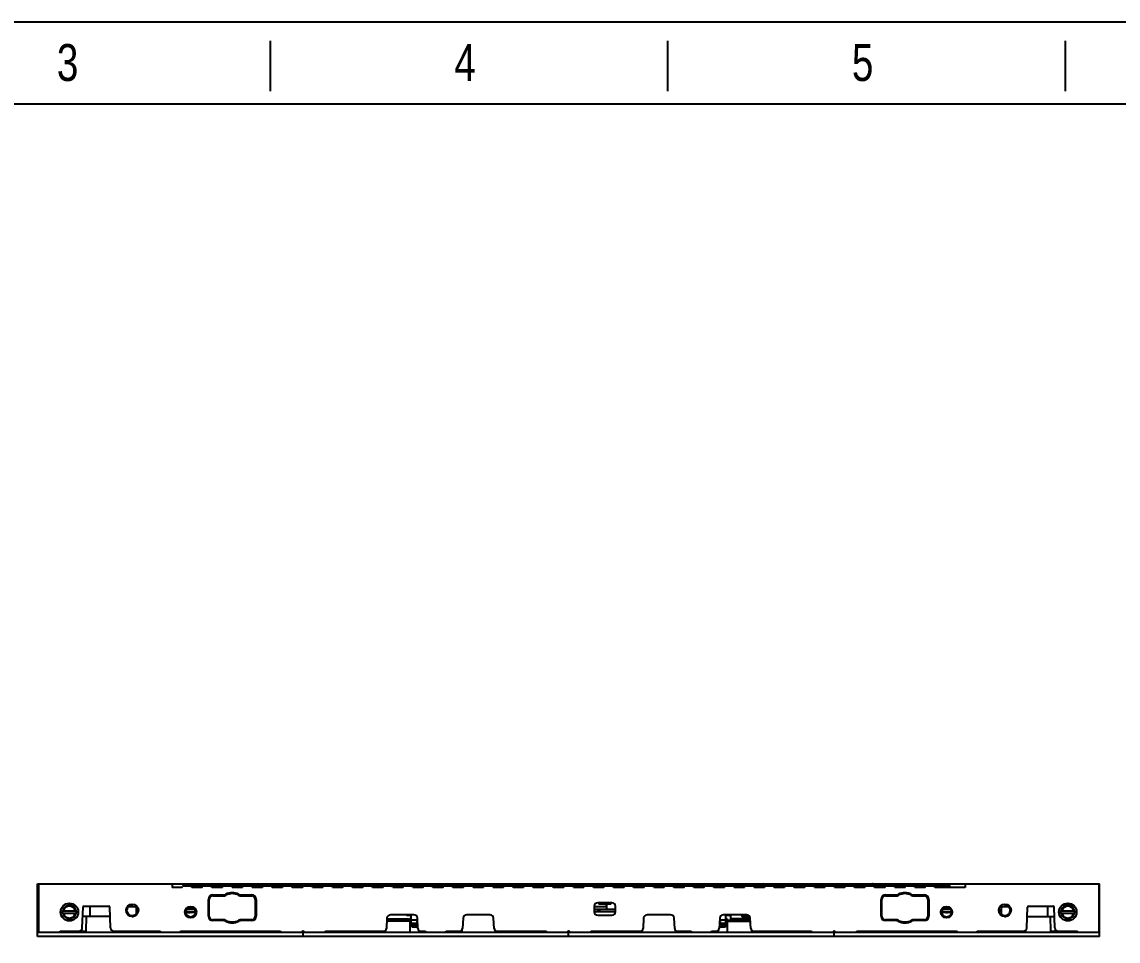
# Model space of a CAD drawing. Header units: millimetres. Extents: x 710 to 26878, y 589 to 5187.
# Drawn here: x 1244 to 1863, y 1923 to 2443 of the extents above; entities that cross this region are included whole.
import ezdxf

# ---------------------------------------------------------------- set-up
doc = ezdxf.new("R2010")
doc.units = ezdxf.units.MM
doc.layers.add('02___PRT_ALL_AXES', color=7, linetype='Continuous')
doc.styles.add('CKSTANDARD', font='arial.ttf')
doc.styles.add('Roamns', font='romans.shx')

# ---------------------------------------------------------------- blocks, each defined once
blk = doc.blocks.new('standard template')
for p, q in [((9417.5, 30728.2), (9417.5, 30325.4)), ((12589.2, 30728.2), (12589.2, 30325.4)), ((15760.9, 30728.2), (15760.9, 30325.4))]:
    blk.add_line(p, q)
blk.add_lwpolyline([(37962.6, 4700.3), (-97.5, 4700.3), (-97.5, 30879.2), (37962.6, 30879.2)], close=True)
at = {"color": 7}
blk.add_lwpolyline([(456.3, 6673.6), (456.3, 5963.9), (456.3, 5254.1), (456.3, 30225.9), (37408.8, 30225.9), (37408.8, 5254.1)], dxfattribs=at)
at = {"style": 'CKSTANDARD', "width": 0.75}
for s, p in [('3', (7716.3, 30407.9)), ('4', (10888, 30407.9)), ('5', (14059.7, 30407.9))]:
    blk.add_text(s, height=294.8, dxfattribs=at).set_placement(p)
at = {"style": 'Roamns'}
for tag, p in [('PAGE_NAME', (27466, 7593.7)), ('PROJECT_NAME', (27466, 6883.9)), ('DRAWN_NAME', (27466, 6174.1)), ('VERSION', (34241, 6174.1)), ('SELECT_DATA', (27466, 5464.4)), ('PAGE_NUMBER', (34241, 5464.4))]:
    blk.add_attdef(tag, p, '', height=284.5, dxfattribs=at)

msp = doc.modelspace()

# ---------------------------------------------------------------- linework, layer by layer
at = {"color": 7, "linetype": 'Continuous'}
for p, q in [((1252.4338, 1926.0369), (1252.4338, 1955.8369)), ((1252.4338, 1955.8369), (1852.4338, 1955.8369)), ((1252.9338, 1955.8369), (1252.9338, 1928.3369)), ((1328.4338, 1955.8369), (1328.4338, 1953.8369)), ((1334.1894, 1953.8369), (1328.4338, 1953.8369)), ((1334.1894, 1953.8369), (1334.2626, 1954.4526)), ((1334.9422, 1954.7369), (1767.5077, 1954.7369)), ((1339.6341, 1953.8369), (1339.5609, 1954.4526)), ((1339.5609, 1954.4526), (1345.6058, 1954.4526)), ((1345.5326, 1953.8369), (1339.6341, 1953.8369)), ((1345.5326, 1953.8369), (1345.6058, 1954.4526)), ((1350.9774, 1953.8369), (1350.9042, 1954.4526)), ((1350.9042, 1954.4526), (1356.9491, 1954.4526)), ((1356.8759, 1953.8369), (1350.9774, 1953.8369)), ((1356.8759, 1953.8369), (1356.9491, 1954.4526)), ((1362.3206, 1953.8369), (1362.2474, 1954.4526)), ((1362.2474, 1954.4526), (1368.2923, 1954.4526)), ((1368.2191, 1953.8369), (1362.3206, 1953.8369)), ((1368.2191, 1953.8369), (1368.2923, 1954.4526)), ((1373.6639, 1953.8369), (1373.5907, 1954.4526)), ((1373.5907, 1954.4526), (1379.6356, 1954.4526)), ((1379.5624, 1953.8369), (1373.6639, 1953.8369)), ((1376.7974, 1954.7369), (1376.7974, 1955.3369)), ((1376.7974, 1955.3369), (1455.0335, 1955.3369)), ((1379.5624, 1953.8369), (1379.6356, 1954.4526)), ((1385.0071, 1953.8369), (1384.9339, 1954.4526)), ((1384.9339, 1954.4526), (1390.9788, 1954.4526)), ((1390.9056, 1953.8369), (1385.0071, 1953.8369)), ((1390.9056, 1953.8369), (1390.9788, 1954.4526)), ((1395.1247, 1955.3369), (1395.1247, 1954.7369)), ((1396.3504, 1953.8369), (1396.2772, 1954.4526)), ((1396.2772, 1954.4526), (1402.3221, 1954.4526)), ((1402.2489, 1953.8369), (1396.3504, 1953.8369)), ((1399.0918, 1955.3369), (1399.0918, 1954.7369)), ((1402.2489, 1953.8369), (1402.3221, 1954.4526)), ((1407.6937, 1953.8369), (1407.6205, 1954.4526)), ((1407.6205, 1954.4526), (1413.6654, 1954.4526)), ((1413.5921, 1953.8369), (1407.6937, 1953.8369)), ((1413.5921, 1953.8369), (1413.6654, 1954.4526)), ((1419.0369, 1953.8369), (1418.9637, 1954.4526)), ((1418.9637, 1954.4526), (1425.0086, 1954.4526)), ((1424.9354, 1953.8369), (1419.0369, 1953.8369)), ((1424.9354, 1953.8369), (1425.0086, 1954.4526)), ((1430.3802, 1953.8369), (1430.307, 1954.4526)), ((1430.307, 1954.4526), (1436.3519, 1954.4526)), ((1436.2787, 1953.8369), (1430.3802, 1953.8369)), ((1436.2787, 1953.8369), (1436.3519, 1954.4526)), ((1441.7234, 1953.8369), (1441.6502, 1954.4526)), ((1441.6502, 1954.4526), (1447.6951, 1954.4526)), ((1447.6219, 1953.8369), (1441.7234, 1953.8369)), ((1447.6219, 1953.8369), (1447.6951, 1954.4526)), ((1450.6698, 1954.8369), (1459.3971, 1955.8369)), ((1450.6698, 1954.7369), (1450.6698, 1954.8369)), ((1647.7479, 1954.8369), (1450.6698, 1954.8369)), ((1453.0667, 1953.8369), (1452.9935, 1954.4526)), ((1452.9935, 1954.4526), (1459.0384, 1954.4526)), ((1458.9652, 1953.8369), (1453.0667, 1953.8369)), ((1458.9652, 1953.8369), (1459.0384, 1954.4526)), ((1464.4099, 1953.8369), (1464.3367, 1954.4526)), ((1464.3367, 1954.4526), (1470.3816, 1954.4526)), ((1470.3084, 1953.8369), (1464.4099, 1953.8369)), ((1470.3084, 1953.8369), (1470.3816, 1954.4526)), ((1475.7532, 1953.8369), (1475.68, 1954.4526)), ((1475.68, 1954.4526), (1481.7249, 1954.4526)), ((1481.6517, 1953.8369), (1475.7532, 1953.8369)), ((1481.6517, 1953.8369), (1481.7249, 1954.4526)), ((1487.0964, 1953.8369), (1487.0232, 1954.4526)), ((1487.0232, 1954.4526), (1493.0681, 1954.4526)), ((1492.9949, 1953.8369), (1487.0964, 1953.8369)), ((1492.9949, 1953.8369), (1493.0681, 1954.4526)), ((1498.4397, 1953.8369), (1498.3665, 1954.4526)), ((1498.3665, 1954.4526), (1504.4114, 1954.4526)), ((1504.3382, 1953.8369), (1498.4397, 1953.8369)), ((1504.3382, 1953.8369), (1504.4114, 1954.4526)), ((1509.7829, 1953.8369), (1509.7097, 1954.4526)), ((1509.7097, 1954.4526), (1515.7546, 1954.4526)), ((1515.6814, 1953.8369), (1509.7829, 1953.8369)), ((1515.6814, 1953.8369), (1515.7546, 1954.4526)), ((1521.1262, 1953.8369), (1521.053, 1954.4526)), ((1521.053, 1954.4526), (1527.0979, 1954.4526)), ((1527.0247, 1953.8369), (1521.1262, 1953.8369)), ((1527.0247, 1953.8369), (1527.0979, 1954.4526)), ((1532.4695, 1953.8369), (1532.3963, 1954.4526)), ((1532.3963, 1954.4526), (1538.4412, 1954.4526)), ((1538.3679, 1953.8369), (1532.4695, 1953.8369)), ((1538.3679, 1953.8369), (1538.4412, 1954.4526)), ((1543.7395, 1954.4526), (1549.7844, 1954.4526)), ((1543.8127, 1953.8369), (1543.7395, 1954.4526)), ((1549.7112, 1953.8369), (1543.8127, 1953.8369)), ((1549.7112, 1953.8369), (1549.7844, 1954.4526)), ((1555.0828, 1954.4526), (1561.1277, 1954.4526)), ((1555.156, 1953.8369), (1555.0828, 1954.4526)), ((1561.0545, 1953.8369), (1555.156, 1953.8369)), ((1561.0545, 1953.8369), (1561.1277, 1954.4526)), ((1566.426, 1954.4526), (1572.4709, 1954.4526)), ((1566.4992, 1953.8369), (1566.426, 1954.4526)), ((1572.3977, 1953.8369), (1566.4992, 1953.8369)), ((1572.3977, 1953.8369), (1572.4709, 1954.4526)), ((1577.7693, 1954.4526), (1583.8142, 1954.4526)), ((1577.8425, 1953.8369), (1577.7693, 1954.4526)), ((1583.741, 1953.8369), (1577.8425, 1953.8369)), ((1583.741, 1953.8369), (1583.8142, 1954.4526)), ((1589.1125, 1954.4526), (1595.1574, 1954.4526)), ((1589.1857, 1953.8369), (1589.1125, 1954.4526)), ((1595.0842, 1953.8369), (1589.1857, 1953.8369)), ((1595.0842, 1953.8369), (1595.1574, 1954.4526)), ((1600.4558, 1954.4526), (1606.5007, 1954.4526)), ((1600.529, 1953.8369), (1600.4558, 1954.4526)), ((1606.4275, 1953.8369), (1600.529, 1953.8369)), ((1606.4275, 1953.8369), (1606.5007, 1954.4526)), ((1611.799, 1954.4526), (1617.8439, 1954.4526)), ((1611.8722, 1953.8369), (1611.799, 1954.4526)), ((1617.7707, 1953.8369), (1611.8722, 1953.8369)), ((1617.7707, 1953.8369), (1617.8439, 1954.4526)), ((1623.1423, 1954.4526), (1629.1872, 1954.4526)), ((1623.2155, 1953.8369), (1623.1423, 1954.4526)), ((1629.114, 1953.8369), (1623.2155, 1953.8369)), ((1629.114, 1953.8369), (1629.1872, 1954.4526)), ((1634.4855, 1954.4526), (1640.5304, 1954.4526)), ((1634.5587, 1953.8369), (1634.4855, 1954.4526)), ((1640.4572, 1953.8369), (1634.5587, 1953.8369)), ((1640.4572, 1953.8369), (1640.5304, 1954.4526)), ((1645.8288, 1954.4526), (1651.8737, 1954.4526)), ((1645.902, 1953.8369), (1645.8288, 1954.4526)), ((1651.8005, 1953.8369), (1645.902, 1953.8369)), ((1647.7479, 1954.8369), (1647.7479, 1954.7369)), ((1648.5022, 1954.8332), (1653.4048, 1955.8369)), ((1651.485, 1954.7834), (1651.5111, 1954.7828)), ((1651.4851, 1954.7834), (1651.5111, 1954.7828)), ((1651.8005, 1953.8369), (1651.8737, 1954.4526)), ((1652.4955, 1954.7603), (1652.5543, 1954.7589)), ((1652.5543, 1954.7589), (1653.4665, 1954.7369)), ((1657.1721, 1954.4526), (1663.217, 1954.4526)), ((1657.2453, 1953.8369), (1657.1721, 1954.4526)), ((1663.1437, 1953.8369), (1657.2453, 1953.8369)), ((1662.7695, 1955.8369), (1657.3964, 1954.7369)), ((1663.1437, 1953.8369), (1663.217, 1954.4526)), ((1668.5153, 1954.4526), (1674.5602, 1954.4526)), ((1668.5885, 1953.8369), (1668.5153, 1954.4526)), ((1674.487, 1953.8369), (1668.5885, 1953.8369)), ((1674.487, 1953.8369), (1674.5602, 1954.4526)), ((1679.8586, 1954.4526), (1685.9035, 1954.4526)), ((1679.9318, 1953.8369), (1679.8586, 1954.4526)), ((1685.8303, 1953.8369), (1679.9318, 1953.8369)), ((1685.8303, 1953.8369), (1685.9035, 1954.4526)), ((1691.2018, 1954.4526), (1697.2467, 1954.4526)), ((1691.275, 1953.8369), (1691.2018, 1954.4526)), ((1697.1735, 1953.8369), (1691.275, 1953.8369)), ((1697.1735, 1953.8369), (1697.2467, 1954.4526)), ((1702.5451, 1954.4526), (1708.59, 1954.4526)), ((1702.6183, 1953.8369), (1702.5451, 1954.4526)), ((1708.5168, 1953.8369), (1702.6183, 1953.8369)), ((1721.2642, 1955.8369), (1707.4742, 1954.8238)), ((1707.4742, 1954.8238), (1707.4742, 1954.7369)), ((1708.5168, 1953.8369), (1708.59, 1954.4526)), ((1713.8883, 1954.4526), (1719.9332, 1954.4526)), ((1713.9615, 1953.8369), (1713.8883, 1954.4526)), ((1719.86, 1953.8369), (1713.9615, 1953.8369)), ((1719.86, 1953.8369), (1719.9332, 1954.4526)), ((1728.0702, 1955.5369), (1724.8941, 1954.9369)), ((1724.8941, 1955.5369), (1728.0702, 1955.5369)), ((1724.8941, 1955.4869), (1724.8941, 1954.9369)), ((1725.2316, 1954.4526), (1731.2765, 1954.4526)), ((1725.3048, 1953.8369), (1725.2316, 1954.4526)), ((1731.2033, 1953.8369), (1725.3048, 1953.8369)), ((1728.0702, 1954.7369), (1728.0702, 1955.5369)), ((1731.2033, 1953.8369), (1731.2765, 1954.4526)), ((1736.5748, 1954.4526), (1742.6197, 1954.4526)), ((1736.648, 1953.8369), (1736.5748, 1954.4526)), ((1742.5465, 1953.8369), (1736.648, 1953.8369)), ((1742.5465, 1953.8369), (1742.6197, 1954.4526)), ((1747.9181, 1954.4526), (1753.963, 1954.4526)), ((1747.9913, 1953.8369), (1747.9181, 1954.4526)), ((1753.8898, 1953.8369), (1747.9913, 1953.8369)), ((1753.8898, 1953.8369), (1753.963, 1954.4526)), ((1759.2613, 1954.4526), (1767.8476, 1954.4526)), ((1759.3345, 1953.8369), (1759.2613, 1954.4526)), ((1776.4338, 1953.8369), (1759.3345, 1953.8369)), ((1767.8842, 1953.8369), (1767.8476, 1954.4526)), ((1776.4338, 1955.8369), (1776.4338, 1953.8369)), ((1851.9338, 1955.8369), (1851.9338, 1928.3369)), ((1852.4338, 1926.0369), (1852.4338, 1955.8369)), ((1348.9338, 1937.5369), (1348.9338, 1947.0369)), ((1348.9338, 1947.0369), (1349.4338, 1947.0369)), ((1349.4338, 1937.5369), (1349.4338, 1947.0369)), ((1351.4338, 1949.5369), (1351.4338, 1949.0369)), ((1351.4338, 1949.5369), (1357.1011, 1949.5369)), ((1351.4338, 1949.0369), (1357.1011, 1949.0369)), ((1357.1011, 1949.0369), (1357.1011, 1949.5369)), ((1358.6565, 1949.9014), (1358.8787, 1949.4535)), ((1366.2109, 1949.9016), (1365.9889, 1949.4535)), ((1367.7665, 1949.5369), (1367.7665, 1949.0369)), ((1367.7665, 1949.5369), (1373.4338, 1949.5369)), ((1367.7665, 1949.0369), (1373.4338, 1949.0369)), ((1373.4338, 1949.5369), (1373.4338, 1949.0369)), ((1375.4338, 1947.0369), (1375.4338, 1937.5369)), ((1375.9338, 1947.0369), (1375.4338, 1947.0369)), ((1375.9338, 1947.0369), (1375.9338, 1937.5369)), ((1576.9338, 1945.1369), (1568.9338, 1945.1369)), ((1573.8338, 1942.8369), (1573.8338, 1944.4369)), ((1574.1241, 1941.5369), (1574.1241, 1944.4369)), ((1728.9338, 1947.0369), (1729.4338, 1947.0369)), ((1728.9338, 1937.5369), (1728.9338, 1947.0369)), ((1729.4338, 1937.5369), (1729.4338, 1947.0369)), ((1731.4338, 1949.5369), (1737.1011, 1949.5369)), ((1731.4338, 1949.5369), (1731.4338, 1949.0369)), ((1731.4338, 1949.0369), (1737.1011, 1949.0369)), ((1737.1011, 1949.0369), (1737.1011, 1949.5369)), ((1738.6565, 1949.9014), (1738.8787, 1949.4535)), ((1746.2109, 1949.9016), (1745.9889, 1949.4535)), ((1747.7665, 1949.5369), (1753.4338, 1949.5369)), ((1747.7665, 1949.5369), (1747.7665, 1949.0369)), ((1747.7665, 1949.0369), (1753.4338, 1949.0369)), ((1753.4338, 1949.5369), (1753.4338, 1949.0369)), ((1755.9338, 1947.0369), (1755.4338, 1947.0369)), ((1755.4338, 1947.0369), (1755.4338, 1937.5369)), ((1755.9338, 1947.0369), (1755.9338, 1937.5369)), ((1266.4615, 1940.5869), (1274.4061, 1940.5869)), ((1266.4615, 1939.1869), (1274.4061, 1939.1869)), ((1277.7512, 1931.0671), (1278.1558, 1942.6543)), ((1278.6555, 1943.1369), (1292.7121, 1943.1369)), ((1281.9338, 1943.1369), (1281.9338, 1937.4369)), ((1293.6164, 1931.0671), (1293.2118, 1942.6543)), ((1308.764, 1942.9369), (1303.1036, 1942.9369)), ((1308.0838, 1942.9369), (1308.0838, 1938.1276)), ((1308.9338, 1939.9369), (1308.9338, 1941.5369)), ((1308.9338, 1941.5369), (1309.3679, 1941.5369)), ((1309.2967, 1939.9369), (1308.9338, 1939.9369)), ((1341.6838, 1939.9369), (1336.1838, 1939.9369)), ((1336.3838, 1939.8369), (1336.1838, 1939.8369)), ((1336.3838, 1939.8369), (1336.4338, 1939.7869)), ((1336.4338, 1939.7869), (1336.4338, 1939.5869)), ((1336.5138, 1939.7015), (1336.4338, 1939.7015)), ((1336.4338, 1939.5869), (1336.8338, 1939.5869)), ((1336.5138, 1939.9369), (1336.5138, 1939.6369)), ((1336.7538, 1939.7369), (1336.5138, 1939.7369)), ((1336.5138, 1939.6369), (1336.7538, 1939.6369)), ((1336.7538, 1939.9369), (1336.7538, 1939.6369)), ((1336.8338, 1939.7015), (1336.7538, 1939.7015)), ((1341.089, 1941.5369), (1336.7786, 1941.5369)), ((1336.8338, 1939.7869), (1336.8838, 1939.8369)), ((1336.8338, 1939.5869), (1336.8338, 1939.7869)), ((1337.1838, 1939.8369), (1336.8838, 1939.8369)), ((1337.1838, 1939.8369), (1337.2338, 1939.7869)), ((1337.2338, 1939.7869), (1337.2338, 1939.5869)), ((1337.3138, 1939.7015), (1337.2338, 1939.7015)), ((1337.2338, 1939.5869), (1337.6338, 1939.5869)), ((1337.3138, 1939.9369), (1337.3138, 1939.6369)), ((1337.5538, 1939.7369), (1337.3138, 1939.7369)), ((1337.3138, 1939.6369), (1337.5538, 1939.6369)), ((1337.5538, 1939.9369), (1337.5538, 1939.6369)), ((1337.6338, 1939.7015), (1337.5538, 1939.7015)), ((1337.6338, 1939.7869), (1337.6838, 1939.8369)), ((1337.6338, 1939.5869), (1337.6338, 1939.7869)), ((1337.9838, 1939.8369), (1337.6838, 1939.8369)), ((1337.9838, 1939.8369), (1338.0338, 1939.7869)), ((1338.0338, 1939.7869), (1338.0338, 1939.5869)), ((1338.1138, 1939.7015), (1338.0338, 1939.7015)), ((1338.0338, 1939.5869), (1338.4338, 1939.5869)), ((1338.1138, 1939.9369), (1338.1138, 1939.6369)), ((1338.3538, 1939.7369), (1338.1138, 1939.7369)), ((1338.1138, 1939.6369), (1338.3538, 1939.6369)), ((1338.3538, 1939.9369), (1338.3538, 1939.6369)), ((1338.4338, 1939.7015), (1338.3538, 1939.7015)), ((1338.4338, 1939.7869), (1338.4838, 1939.8369)), ((1338.4338, 1939.5869), (1338.4338, 1939.7869)), ((1338.7838, 1939.8369), (1338.4838, 1939.8369)), ((1338.7838, 1939.8369), (1338.8338, 1939.7869)), ((1338.8338, 1939.7869), (1338.8338, 1939.5869)), ((1338.9138, 1939.7015), (1338.8338, 1939.7015)), ((1338.8338, 1939.5869), (1339.2338, 1939.5869)), ((1338.9138, 1939.9369), (1338.9138, 1939.6369)), ((1339.1538, 1939.7369), (1338.9138, 1939.7369)), ((1338.9138, 1939.6369), (1339.1538, 1939.6369)), ((1339.1538, 1939.9369), (1339.1538, 1939.6369)), ((1339.2338, 1939.7015), (1339.1538, 1939.7015)), ((1339.2338, 1939.7869), (1339.2838, 1939.8369)), ((1339.2338, 1939.5869), (1339.2338, 1939.7869)), ((1339.2838, 1939.8369), (1341.6838, 1939.8369)), ((1465.0537, 1938.3369), (1451.8139, 1938.3369)), ((1460.9338, 1937.9369), (1460.9338, 1938.3369)), ((1508.0537, 1938.3369), (1494.8139, 1938.3369)), ((1566.9338, 1943.1369), (1566.9338, 1940.1369)), ((1573.8338, 1942.9369), (1566.9338, 1942.9369)), ((1566.9338, 1941.5369), (1578.9338, 1941.5369)), ((1578.9338, 1939.9369), (1566.9338, 1939.9369)), ((1568.9338, 1941.5369), (1568.9338, 1939.9369)), ((1569.9338, 1941.5369), (1569.9338, 1939.9369)), ((1573.8338, 1942.8369), (1574.1241, 1942.8369)), ((1578.9338, 1940.1369), (1578.9338, 1943.1369)), ((1610.0537, 1938.3369), (1596.8139, 1938.3369)), ((1653.0537, 1938.3369), (1639.8139, 1938.3369)), ((1643.9338, 1937.9369), (1643.9338, 1938.3369)), ((1644.0338, 1935.2169), (1644.0338, 1938.3369)), ((1650.0838, 1938.0169), (1650.0838, 1938.3369)), ((1650.1838, 1938.0169), (1650.1838, 1938.3369)), ((1650.3838, 1938.0169), (1650.3838, 1938.3369)), ((1768.6838, 1939.9369), (1763.1838, 1939.9369)), ((1763.1838, 1939.8369), (1765.5838, 1939.8369)), ((1768.089, 1941.5369), (1763.7786, 1941.5369)), ((1765.5838, 1939.8369), (1765.6338, 1939.7869)), ((1765.6338, 1939.7869), (1765.6338, 1939.5869)), ((1765.7138, 1939.7015), (1765.6338, 1939.7015)), ((1765.6338, 1939.5869), (1766.0338, 1939.5869)), ((1765.7138, 1939.9369), (1765.7138, 1939.6369)), ((1765.9538, 1939.7369), (1765.7138, 1939.7369)), ((1765.7138, 1939.6369), (1765.9538, 1939.6369)), ((1765.9538, 1939.9369), (1765.9538, 1939.6369)), ((1766.0338, 1939.7015), (1765.9538, 1939.7015)), ((1766.0338, 1939.7869), (1766.0838, 1939.8369)), ((1766.0338, 1939.5869), (1766.0338, 1939.7869)), ((1766.3838, 1939.8369), (1766.0838, 1939.8369)), ((1766.3838, 1939.8369), (1766.4338, 1939.7869)), ((1766.4338, 1939.7869), (1766.4338, 1939.5869)), ((1766.5138, 1939.7015), (1766.4338, 1939.7015)), ((1766.4338, 1939.5869), (1766.8338, 1939.5869)), ((1766.5138, 1939.9369), (1766.5138, 1939.6369)), ((1766.7538, 1939.7369), (1766.5138, 1939.7369)), ((1766.5138, 1939.6369), (1766.7538, 1939.6369)), ((1766.7538, 1939.9369), (1766.7538, 1939.6369)), ((1766.8338, 1939.7015), (1766.7538, 1939.7015)), ((1766.8338, 1939.7869), (1766.8838, 1939.8369)), ((1766.8338, 1939.5869), (1766.8338, 1939.7869)), ((1767.1838, 1939.8369), (1766.8838, 1939.8369)), ((1767.1838, 1939.8369), (1767.2338, 1939.7869)), ((1767.2338, 1939.7869), (1767.2338, 1939.5869)), ((1767.3138, 1939.7015), (1767.2338, 1939.7015)), ((1767.2338, 1939.5869), (1767.6338, 1939.5869)), ((1767.3138, 1939.9369), (1767.3138, 1939.6369)), ((1767.5538, 1939.7369), (1767.3138, 1939.7369)), ((1767.3138, 1939.6369), (1767.5538, 1939.6369)), ((1767.5538, 1939.9369), (1767.5538, 1939.6369)), ((1767.6338, 1939.7015), (1767.5538, 1939.7015)), ((1767.6338, 1939.7869), (1767.6838, 1939.8369)), ((1767.6338, 1939.5869), (1767.6338, 1939.7869)), ((1767.9838, 1939.8369), (1767.6838, 1939.8369)), ((1767.9838, 1939.8369), (1768.0338, 1939.7869)), ((1768.0338, 1939.7869), (1768.0338, 1939.5869)), ((1768.1138, 1939.7015), (1768.0338, 1939.7015)), ((1768.0338, 1939.5869), (1768.4338, 1939.5869)), ((1768.1138, 1939.9369), (1768.1138, 1939.6369)), ((1768.3538, 1939.7369), (1768.1138, 1939.7369)), ((1768.1138, 1939.6369), (1768.3538, 1939.6369)), ((1768.3538, 1939.9369), (1768.3538, 1939.6369)), ((1768.4338, 1939.7015), (1768.3538, 1939.7015)), ((1768.4338, 1939.7869), (1768.4838, 1939.8369)), ((1768.4338, 1939.5869), (1768.4338, 1939.7869)), ((1768.6838, 1939.8369), (1768.4838, 1939.8369)), ((1795.4997, 1941.5369), (1795.9338, 1941.5369)), ((1795.9338, 1939.9369), (1795.5709, 1939.9369)), ((1795.9338, 1939.9369), (1795.9338, 1941.5369)), ((1801.764, 1942.9369), (1796.1036, 1942.9369)), ((1796.7838, 1942.9369), (1796.7838, 1938.1276)), ((1811.2512, 1931.0671), (1811.6558, 1942.6543)), ((1812.1555, 1943.1369), (1826.2121, 1943.1369)), ((1822.9338, 1943.1369), (1822.9338, 1937.4369)), ((1827.1164, 1931.0671), (1826.7118, 1942.6543)), ((1830.4615, 1940.5869), (1838.4061, 1940.5869)), ((1830.4615, 1939.1869), (1838.4061, 1939.1869)), ((1293.394, 1937.4369), (1277.9736, 1937.4369)), ((1304.7296, 1937.7326), (1304.6381, 1937.6411)), ((1304.7296, 1937.7326), (1304.7594, 1937.7545)), ((1304.832, 1937.7967), (1304.7594, 1937.7545)), ((1304.9338, 1937.9369), (1304.7983, 1937.8014)), ((1304.8005, 1937.7953), (1304.7983, 1937.8014)), ((1304.8005, 1937.7953), (1304.8151, 1937.7869)), ((1304.9338, 1937.9369), (1306.9338, 1937.9369)), ((1306.9338, 1937.9369), (1307.2278, 1937.6429)), ((1348.9338, 1937.5369), (1349.4338, 1937.5369)), ((1351.4338, 1935.0369), (1351.4338, 1935.5369)), ((1357.1011, 1935.5369), (1351.4338, 1935.5369)), ((1357.1011, 1935.0368), (1351.4338, 1935.0369)), ((1357.1011, 1935.0369), (1357.1011, 1935.5369)), ((1358.6567, 1934.6722), (1358.8787, 1935.1202)), ((1366.2111, 1934.6723), (1365.9889, 1935.1202)), ((1367.7665, 1935.5369), (1367.7665, 1935.0369)), ((1373.4338, 1935.5369), (1367.7665, 1935.5369)), ((1373.4338, 1935.0369), (1367.7665, 1935.0368)), ((1373.4338, 1935.0369), (1373.4338, 1935.5369)), ((1375.9338, 1937.5369), (1375.4338, 1937.5369)), ((1449.8166, 1936.4415), (1449.5083, 1930.5584)), ((1462.7838, 1934.8369), (1449.7325, 1934.8369)), ((1461.9338, 1935.8369), (1449.7849, 1935.8369)), ((1463.5338, 1937.9369), (1460.9338, 1937.9369)), ((1462.7838, 1936.1369), (1462.7838, 1928.3369)), ((1463.5338, 1936.1369), (1462.7838, 1936.1369)), ((1463.2276, 1936.3369), (1463.5338, 1936.3369)), ((1463.5338, 1932.0369), (1463.5338, 1937.9369)), ((1463.5338, 1935.5369), (1467.0984, 1935.5369)), ((1463.5338, 1933.6869), (1466.6838, 1933.6869)), ((1466.6838, 1932.5269), (1463.5338, 1932.5269)), ((1463.5338, 1932.0369), (1464.0338, 1931.5369)), ((1466.6838, 1934.5369), (1466.6838, 1932.5269)), ((1467.1508, 1934.5369), (1466.6838, 1934.5369)), ((1467.3593, 1930.5584), (1467.051, 1936.4415)), ((1492.8166, 1936.4415), (1492.5083, 1930.5584)), ((1493.9338, 1937.9369), (1493.6158, 1937.9369)), ((1493.9338, 1937.9369), (1493.9338, 1938.1286)), ((1510.3593, 1930.5584), (1510.051, 1936.4415)), ((1568.9338, 1938.1369), (1576.9338, 1938.1369)), ((1594.8166, 1936.4415), (1594.5083, 1930.5584)), ((1610.9338, 1937.9369), (1610.9338, 1938.1286)), ((1611.2518, 1937.9369), (1610.9338, 1937.9369)), ((1612.3593, 1930.5584), (1612.051, 1936.4415)), ((1637.8166, 1936.4415), (1637.5083, 1930.5584)), ((1638.1838, 1934.5369), (1637.7168, 1934.5369)), ((1637.7692, 1935.5369), (1641.3338, 1935.5369)), ((1638.1838, 1932.5269), (1638.1838, 1934.5369)), ((1638.1838, 1933.6869), (1641.3338, 1933.6869)), ((1641.3338, 1932.5269), (1638.1838, 1932.5269)), ((1640.8338, 1931.5369), (1641.3338, 1932.0369)), ((1643.9338, 1937.9369), (1641.3338, 1937.9369)), ((1641.3338, 1932.0369), (1641.3338, 1937.9369)), ((1642.0838, 1936.1369), (1641.3338, 1936.1369)), ((1642.0838, 1936.1369), (1642.0838, 1928.3369)), ((1644.0338, 1935.2169), (1642.0838, 1935.2169)), ((1642.0838, 1934.8369), (1655.1351, 1934.8369)), ((1642.9338, 1935.2169), (1642.9338, 1934.8369)), ((1644.0338, 1936.3369), (1655.051, 1936.3369)), ((1644.0338, 1935.8369), (1655.0827, 1935.8369)), ((1644.4338, 1934.8369), (1644.4338, 1935.8369)), ((1646.4338, 1934.8369), (1646.4338, 1935.8369)), ((1648.4338, 1935.8369), (1648.4338, 1934.8369)), ((1655.0696, 1936.0869), (1649.9338, 1936.0869)), ((1649.9338, 1936.0869), (1649.9338, 1935.8369)), ((1650.0838, 1938.0169), (1654.1315, 1938.0169)), ((1650.6838, 1937.4169), (1654.7354, 1937.4169)), ((1653.0088, 1937.3769), (1654.7605, 1937.3769)), ((1653.7588, 1937.3769), (1653.7588, 1937.4169)), ((1655.3593, 1930.5584), (1655.051, 1936.4415)), ((1728.9338, 1937.5369), (1729.4338, 1937.5369)), ((1737.1011, 1935.5369), (1731.4338, 1935.5369)), ((1731.4338, 1935.0369), (1731.4338, 1935.5369)), ((1737.1011, 1935.0368), (1731.4338, 1935.0369)), ((1737.1011, 1935.0369), (1737.1011, 1935.5369)), ((1738.6567, 1934.6722), (1738.8787, 1935.1202)), ((1746.2111, 1934.6723), (1745.9889, 1935.1202)), ((1753.4338, 1935.5369), (1747.7665, 1935.5369)), ((1747.7665, 1935.5369), (1747.7665, 1935.0369)), ((1753.4338, 1935.0369), (1747.7665, 1935.0368)), ((1753.4338, 1935.0369), (1753.4338, 1935.5369)), ((1755.9338, 1937.5369), (1755.4338, 1937.5369)), ((1797.7296, 1937.7326), (1797.6381, 1937.6411)), ((1797.7296, 1937.7326), (1797.7594, 1937.7545)), ((1797.832, 1937.7967), (1797.7594, 1937.7545)), ((1797.9338, 1937.9369), (1797.7983, 1937.8014)), ((1797.8005, 1937.7953), (1797.7983, 1937.8014)), ((1797.8005, 1937.7953), (1797.8151, 1937.7869)), ((1797.9338, 1937.9369), (1799.9338, 1937.9369)), ((1799.9338, 1937.9369), (1800.2278, 1937.6429)), ((1811.4736, 1937.4369), (1826.894, 1937.4369)), ((1852.4338, 1928.3369), (1252.4338, 1928.3369)), ((1852.4338, 1926.0369), (1252.4338, 1926.0369)), ((1264.4338, 1928.3369), (1265.2338, 1929.1369)), ((1265.2338, 1929.1369), (1275.7524, 1929.1369)), ((1267.4338, 1929.1369), (1267.4338, 1928.3369)), ((1273.6838, 1929.1369), (1273.6838, 1928.3369)), ((1276.1838, 1929.1369), (1276.1838, 1928.3369)), ((1278.6838, 1929.1369), (1278.6838, 1928.3369)), ((1295.6152, 1929.1369), (1321.6338, 1929.1369)), ((1312.7838, 1929.1369), (1312.7838, 1928.3369)), ((1321.6338, 1929.1369), (1322.4338, 1928.3369)), ((1332.4338, 1928.3369), (1333.2338, 1929.1369)), ((1333.2338, 1929.1369), (1389.6338, 1929.1369)), ((1342.0838, 1929.1369), (1342.0838, 1928.3369)), ((1378.6838, 1929.1369), (1378.6838, 1928.3369)), ((1381.1838, 1929.1369), (1381.1838, 1928.3369)), ((1387.4338, 1928.3369), (1387.4338, 1929.1369)), ((1389.6338, 1929.1369), (1390.4338, 1928.3369)), ((1401.8338, 1928.3369), (1401.8338, 1928.5369)), ((1402.4338, 1926.0369), (1402.4338, 1928.3369)), ((1403.0338, 1928.3369), (1403.0338, 1928.5369)), ((1414.4338, 1928.3369), (1415.2338, 1929.1369)), ((1415.2338, 1929.1369), (1448.0104, 1929.1369)), ((1417.4338, 1929.1369), (1417.4338, 1928.3369)), ((1423.6838, 1929.1369), (1423.6838, 1928.3369)), ((1426.1838, 1929.1369), (1426.1838, 1928.3369)), ((1428.6838, 1929.1369), (1428.6838, 1928.3369)), ((1464.0338, 1931.5369), (1467.308, 1931.5369)), ((1468.8572, 1929.1369), (1471.6338, 1929.1369)), ((1471.6338, 1929.1369), (1472.4338, 1928.3369)), ((1482.4338, 1928.3369), (1483.2338, 1929.1369)), ((1483.2338, 1929.1369), (1491.0104, 1929.1369)), ((1492.0838, 1929.5925), (1492.0838, 1928.3369)), ((1511.8572, 1929.1369), (1539.6338, 1929.1369)), ((1526.1838, 1929.1369), (1526.1838, 1928.3369)), ((1528.6838, 1929.1369), (1528.6838, 1928.3369)), ((1531.1838, 1929.1369), (1531.1838, 1928.3369)), ((1537.4338, 1928.3369), (1537.4338, 1929.1369)), ((1539.6338, 1929.1369), (1540.4338, 1928.3369)), ((1551.8338, 1928.3369), (1551.8338, 1928.5369)), ((1552.4338, 1926.0369), (1552.4338, 1928.3369)), ((1553.0338, 1928.3369), (1553.0338, 1928.5369)), ((1564.4338, 1928.3369), (1565.2338, 1929.1369)), ((1565.2338, 1929.1369), (1593.0104, 1929.1369)), ((1567.4338, 1929.1369), (1567.4338, 1928.3369)), ((1612.7838, 1929.5925), (1612.7838, 1928.3369)), ((1613.8572, 1929.1369), (1621.6338, 1929.1369)), ((1621.6338, 1929.1369), (1622.4338, 1928.3369)), ((1632.4338, 1928.3369), (1633.2338, 1929.1369)), ((1633.2338, 1929.1369), (1636.0104, 1929.1369)), ((1637.5596, 1931.5369), (1640.8338, 1931.5369)), ((1656.8572, 1929.1369), (1689.6338, 1929.1369)), ((1676.1838, 1929.1369), (1676.1838, 1928.3369)), ((1678.6838, 1929.1369), (1678.6838, 1928.3369)), ((1681.1838, 1929.1369), (1681.1838, 1928.3369)), ((1687.4338, 1928.3369), (1687.4338, 1929.1369)), ((1689.6338, 1929.1369), (1690.4338, 1928.3369)), ((1701.8338, 1928.3369), (1701.8338, 1928.5369)), ((1702.4338, 1926.0369), (1702.4338, 1928.3369)), ((1703.0338, 1928.3369), (1703.0338, 1928.5369)), ((1714.4338, 1928.3369), (1715.2338, 1929.1369)), ((1715.2338, 1929.1369), (1771.6338, 1929.1369)), ((1717.4338, 1929.1369), (1717.4338, 1928.3369)), ((1723.6838, 1929.1369), (1723.6838, 1928.3369)), ((1726.1838, 1929.1369), (1726.1838, 1928.3369)), ((1762.7838, 1929.1369), (1762.7838, 1928.3369)), ((1771.6338, 1929.1369), (1772.4338, 1928.3369)), ((1782.4338, 1928.3369), (1783.2338, 1929.1369)), ((1783.2338, 1929.1369), (1809.2524, 1929.1369)), ((1792.0838, 1929.1369), (1792.0838, 1928.3369)), ((1826.1838, 1929.1369), (1826.1838, 1928.3369)), ((1828.6838, 1929.1369), (1828.6838, 1928.3369)), ((1829.1152, 1929.1369), (1839.6338, 1929.1369)), ((1831.1838, 1929.1369), (1831.1838, 1928.3369)), ((1837.4338, 1928.3369), (1837.4338, 1929.1369)), ((1839.6338, 1929.1369), (1840.4338, 1928.3369))]:
    msp.add_line(p, q, dxfattribs=at)
for centre, radius in [((1270.4338, 1939.8869), 4.975), ((1834.4338, 1939.8869), 4.975), ((1338.9338, 1939.8369), 3.25), ((1338.9338, 1939.8369), 2.75), ((1765.9338, 1939.8369), 3.25), ((1765.9338, 1939.8369), 2.75)]:
    msp.add_circle(centre, radius, dxfattribs=at)
for centre, radius, start, end in [((1362.4338, 1942.2869), 8.5, 63.6156702, 116.3843298), ((1742.4338, 1942.2869), 8.5, 63.6156703, 116.3843298), ((1351.4338, 1947.0369), 2.5, 90, 180), ((1351.4338, 1947.0369), 2, 90, 180), ((1357.1011, 1953.0369), 3.5, 270.0000009, 296.3843297), ((1357.1011, 1953.0369), 4, 270, 296.3843297), ((1362.4338, 1942.2869), 8, 63.6156703, 116.3843297), ((1367.7665, 1953.0369), 4, 243.6156703, 270), ((1367.7665, 1953.0369), 3.5, 243.6156703, 269.999999), ((1373.4338, 1947.0369), 2.5, 0, 90), ((1373.4338, 1947.0369), 2, 0, 90), ((1568.9338, 1943.1369), 2, 90, 180), ((1576.9338, 1943.1369), 2, 0, 90), ((1731.4338, 1947.0369), 2.5, 90, 180), ((1731.4338, 1947.0369), 2, 90, 180), ((1737.1011, 1953.0369), 3.5, 270.0000011, 296.3843297), ((1737.1011, 1953.0369), 4, 270, 296.3843297), ((1742.4338, 1942.2869), 8, 63.6156703, 116.3843297), ((1747.7665, 1953.0369), 4, 243.6156703, 270), ((1747.7665, 1953.0369), 3.5, 243.6156703, 269.9999989), ((1753.4338, 1947.0369), 2.5, 0, 90), ((1753.4338, 1947.0369), 2, 0, 90), ((1270.4338, 1939.8869), 4.0335, 170.0058165, 189.9941835), ((1270.4338, 1939.8869), 3.8505, 10.47417, 169.52583), ((1270.4338, 1939.8869), 3.8505, 190.47417, 349.52583), ((1270.4338, 1939.8869), 3.3589, 12.0288473, 167.9711527), ((1270.4338, 1939.8869), 3.3589, 192.0288473, 347.9711527), ((1270.4338, 1939.8869), 4.0335, 350.0058165, 9.9941835), ((1278.6555, 1942.6369), 0.5, 90, 178), ((1292.7121, 1942.6369), 0.5, 2, 90), ((1305.9338, 1940.8869), 3, 136.8045616, 259.6369719), ((1307.2703, 1945.9369), 3, 215.3330162, 270), ((1305.9338, 1940.8869), 3, 280.3630281, 315.8745334), ((1451.8139, 1936.3369), 2, 90, 177), ((1465.0537, 1936.3369), 2, 3, 90), ((1494.8139, 1936.3369), 2, 90, 177), ((1508.0537, 1936.3369), 2, 3, 90), ((1568.9338, 1940.1369), 2, 180, 270), ((1576.9338, 1940.1369), 2, 270, 0), ((1596.8139, 1936.3369), 2, 90, 177), ((1610.0537, 1936.3369), 2, 3, 90), ((1639.8139, 1936.3369), 2, 90, 177), ((1653.0537, 1936.3369), 2, 3, 90), ((1798.9338, 1940.8869), 3, 224.1254668, 259.6369719), ((1797.5973, 1945.9369), 3, 270, 324.6669838), ((1798.9338, 1940.8869), 3, 280.3630281, 43.1954384), ((1812.1555, 1942.6369), 0.5, 90, 178), ((1826.2121, 1942.6369), 0.5, 2, 90), ((1834.4338, 1939.8869), 4.0335, 170.0058165, 189.9941835), ((1834.4338, 1939.8869), 3.8505, 10.47417, 169.52583), ((1834.4338, 1939.8869), 3.8505, 190.47417, 349.52583), ((1834.4338, 1939.8869), 3.3589, 12.0288473, 167.9711527), ((1834.4338, 1939.8869), 3.3589, 192.0288473, 347.9711527), ((1834.4338, 1939.8869), 4.0335, 350.0058165, 9.9941835), ((1351.4338, 1937.5369), 2.5, 180, 270), ((1351.4338, 1937.5369), 2, 180, 270), ((1357.1011, 1931.5369), 4, 63.6156703, 90), ((1357.1011, 1931.5369), 3.5, 63.6156702, 89.9999981), ((1362.4338, 1942.2869), 8.5, 243.6156703, 296.3843298), ((1362.4338, 1942.2869), 8, 243.6156703, 296.3843297), ((1367.7665, 1931.5369), 4, 90, 116.3843297), ((1367.7665, 1931.5369), 3.5, 90.0000009, 116.3843297), ((1373.4338, 1937.5369), 2.5, 270, 0), ((1373.4338, 1937.5369), 2, 270, 0), ((1461.9338, 1937.8369), 2, 270, 295.4820897), ((1461.9338, 1937.8369), 2, 300.8347923, 323.2717238), ((1650.6838, 1938.0169), 0.6, 180, 270), ((1650.7838, 1938.0169), 0.6, 180, 270), ((1650.9838, 1938.0169), 0.6, 180, 270), ((1731.4338, 1937.5369), 2.5, 180, 270), ((1731.4338, 1937.5369), 2, 180, 270), ((1737.1011, 1931.5369), 4, 63.6156703, 90), ((1737.1011, 1931.5369), 3.5, 63.6156703, 89.9999981), ((1742.4338, 1942.2869), 8.5, 243.6156703, 296.3843297), ((1742.4338, 1942.2869), 8, 243.6156703, 296.3843297), ((1747.7665, 1931.5369), 4, 90, 116.3843297), ((1747.7665, 1931.5369), 3.5, 90.0000009, 116.3843297), ((1753.4338, 1937.5369), 2.5, 270, 0), ((1753.4338, 1937.5369), 2, 270, 0), ((1275.7524, 1931.1369), 2, 270, 358), ((1295.6152, 1931.1369), 2, 182, 270), ((1402.4338, 1928.5369), 0.6, 0, 180), ((1448.0104, 1930.6369), 1.5, 270, 357), ((1468.8572, 1930.6369), 1.5, 183, 270), ((1491.0104, 1930.6369), 1.5, 270, 357), ((1511.8572, 1930.6369), 1.5, 183, 270), ((1552.4338, 1928.5369), 0.6, 0, 180), ((1593.0104, 1930.6369), 1.5, 270, 357), ((1613.8572, 1930.6369), 1.5, 183, 270), ((1636.0104, 1930.6369), 1.5, 270, 357), ((1656.8572, 1930.6369), 1.5, 183, 270), ((1702.4338, 1928.5369), 0.6, 0, 180), ((1809.2524, 1931.1369), 2, 270, 358), ((1829.1152, 1931.1369), 2, 182, 270)]:
    msp.add_arc(centre, radius, start, end, dxfattribs=at)
for centre, major_axis, ratio, start_param, end_param in [((1334.9422, 1954.4369), (-0.6806, 0), 0.44079061, -1.57079633, -0.05235988), ((1338.8813, 1954.4369), (0.6806, 0), 0.44079061, 0.05235988, 1.57079633), ((1346.2855, 1954.4369), (-0.6806, 0), 0.44079061, -1.57079633, -0.05235988), ((1350.2245, 1954.4369), (0.6806, 0), 0.44079061, 0.05235988, 1.57079633), ((1357.6287, 1954.4369), (-0.6806, 0), 0.44079061, -1.57079633, -0.05235988), ((1361.5678, 1954.4369), (0.6806, 0), 0.44079061, 0.05235988, 1.57079633), ((1368.972, 1954.4369), (-0.6806, 0), 0.44079061, -1.57079633, -0.05235988), ((1372.911, 1954.4369), (0.6806, 0), 0.44079061, 0.05235988, 1.57079633), ((1380.3153, 1954.4369), (-0.6806, 0), 0.44079061, -1.57079633, -0.05235988), ((1384.2543, 1954.4369), (0.6806, 0), 0.44079061, 0.05235988, 1.57079633), ((1391.6585, 1954.4369), (-0.6806, 0), 0.44079061, -1.57079633, -0.05235988), ((1395.5975, 1954.4369), (0.6806, 0), 0.44079061, 0.05235988, 1.57079633), ((1403.0018, 1954.4369), (-0.6806, 0), 0.44079061, -1.57079633, -0.05235988), ((1406.9408, 1954.4369), (0.6806, 0), 0.44079061, 0.05235988, 1.57079633), ((1414.345, 1954.4369), (-0.6806, 0), 0.44079061, -1.57079633, -0.05235988), ((1418.284, 1954.4369), (0.6806, 0), 0.44079061, 0.05235988, 1.57079633), ((1425.6883, 1954.4369), (-0.6806, 0), 0.44079061, -1.57079633, -0.05235988), ((1429.6273, 1954.4369), (0.6806, 0), 0.44079061, 0.05235988, 1.57079633), ((1437.0315, 1954.4369), (-0.6806, 0), 0.44079061, -1.57079633, -0.05235988), ((1440.9706, 1954.4369), (0.6806, 0), 0.44079061, 0.05235988, 1.57079633), ((1448.3748, 1954.4369), (-0.6806, 0), 0.44079061, -1.57079633, -0.05235988), ((1452.3138, 1954.4369), (0.6806, 0), 0.44079061, 0.05235988, 1.57079633), ((1459.718, 1954.4369), (-0.6806, 0), 0.44079061, 4.71238898, 6.23082543), ((1463.6571, 1954.4369), (0.6806, 0), 0.44079061, 0.05235988, 1.57079633), ((1471.0613, 1954.4369), (-0.6806, 0), 0.44079061, 4.71238898, 6.23082543), ((1475.0003, 1954.4369), (0.6806, 0), 0.44079061, 0.05235988, 1.57079633), ((1482.4045, 1954.4369), (-0.6806, 0), 0.44079061, 4.71238898, 6.23082543), ((1486.3436, 1954.4369), (0.6806, 0), 0.44079061, 0.05235988, 1.57079633), ((1493.7478, 1954.4369), (-0.6806, 0), 0.44079061, 4.71238898, 6.23082543), ((1497.6868, 1954.4369), (0.6806, 0), 0.44079061, 0.05235988, 1.57079633), ((1505.0911, 1954.4369), (-0.6806, 0), 0.44079061, 4.71238898, 6.23082543), ((1509.0301, 1954.4369), (0.6806, 0), 0.44079061, 0.05235988, 1.57079633), ((1516.4343, 1954.4369), (-0.6806, 0), 0.44079061, 4.71238898, 6.23082543), ((1520.3733, 1954.4369), (0.6806, 0), 0.44079061, 0.05235988, 1.57079633), ((1527.7776, 1954.4369), (-0.6806, 0), 0.44079061, 4.71238898, 6.23082543), ((1531.7166, 1954.4369), (0.6806, 0), 0.44079061, 0.05235988, 1.57079633), ((1539.1208, 1954.4369), (-0.6806, 0), 0.44079061, 4.71238898, 6.23082543), ((1543.0598, 1954.4369), (0.6806, 0), 0.44079061, 0.05235988, 1.57079633), ((1550.4641, 1954.4369), (-0.6806, 0), 0.44079061, 4.71238898, 6.23082543), ((1554.4031, 1954.4369), (0.6806, 0), 0.44079061, 0.05235988, 1.57079633), ((1561.8073, 1954.4369), (-0.6806, 0), 0.44079061, 4.71238898, 6.23082543), ((1565.7464, 1954.4369), (0.6806, 0), 0.44079061, 0.05235988, 1.57079633), ((1573.1506, 1954.4369), (-0.6806, 0), 0.44079061, 4.71238898, 6.23082543), ((1577.0896, 1954.4369), (0.6806, 0), 0.44079061, 0.05235988, 1.57079633), ((1584.4938, 1954.4369), (-0.6806, 0), 0.44079061, 4.71238898, 6.23082543), ((1588.4329, 1954.4369), (0.6806, 0), 0.44079061, 0.05235988, 1.57079633), ((1595.8371, 1954.4369), (-0.6806, 0), 0.44079061, 4.71238898, 6.23082543), ((1599.7761, 1954.4369), (0.6806, 0), 0.44079061, 0.05235988, 1.57079633), ((1607.1803, 1954.4369), (-0.6806, 0), 0.44079061, 4.71238898, 6.23082543), ((1611.1194, 1954.4369), (0.6806, 0), 0.44079061, 0.05235988, 1.57079633), ((1618.5236, 1954.4369), (-0.6806, 0), 0.44079061, 4.71238898, 6.23082543), ((1622.4626, 1954.4369), (0.6806, 0), 0.44079061, 0.05235988, 1.57079633), ((1629.8669, 1954.4369), (-0.6806, 0), 0.44079061, 4.71238898, 6.23082543), ((1633.8059, 1954.4369), (0.6806, 0), 0.44079061, 0.05235988, 1.57079633), ((1641.2101, 1954.4369), (-0.6806, 0), 0.44079061, 4.71238898, 6.23082543), ((1645.1491, 1954.4369), (0.6806, 0), 0.44079061, 0.05235988, 1.57079633), ((1647.7479, 1950.6369), (18, 0), 0.23333333, 1.52888218, 1.57079633), ((1652.5534, 1954.4369), (-0.6806, 0), 0.44079061, -1.57079633, -0.05235988), ((1656.4924, 1954.4369), (0.6806, 0), 0.44079061, 0.05235988, 1.57079633), ((1663.8966, 1954.4369), (-0.6806, 0), 0.44079061, -1.57079633, -0.05235988), ((1667.8356, 1954.4369), (0.6806, 0), 0.44079061, 0.05235988, 1.57079633), ((1675.2399, 1954.4369), (-0.6806, 0), 0.44079061, -1.57079633, -0.05235988), ((1679.1789, 1954.4369), (0.6806, 0), 0.44079061, 0.05235988, 1.57079633), ((1686.5831, 1954.4369), (-0.6806, 0), 0.44079061, -1.57079633, -0.05235988), ((1690.5222, 1954.4369), (0.6806, 0), 0.44079061, 0.05235988, 1.57079633), ((1697.9264, 1954.4369), (-0.6806, 0), 0.44079061, -1.57079633, -0.05235988), ((1701.8654, 1954.4369), (0.6806, 0), 0.44079061, 0.05235988, 1.57079633), ((1707.4742, 1956.1702), (8.9994, 0.6762), 0.14878039, -1.74054962, -1.58197485), ((1709.2696, 1954.4369), (-0.6806, 0), 0.44079061, -1.57079633, -0.05235988), ((1713.2087, 1954.4369), (0.6806, 0), 0.44079061, 0.05235988, 1.57079633), ((1720.6129, 1954.4369), (-0.6806, 0), 0.44079061, -1.57079633, -0.05235988), ((1724.1, 1955.4869), (0.794, 0), 0.44079061, 0, 1.57079633), ((1724.5519, 1954.4369), (0.6806, 0), 0.44079061, 0.05235988, 1.57079633), ((1731.9561, 1954.4369), (-0.6806, 0), 0.44079061, 4.71238898, 6.23082543), ((1735.8952, 1954.4369), (0.6806, 0), 0.44079061, 0.05235988, 1.57079633), ((1743.2994, 1954.4369), (-0.6806, 0), 0.44079061, 4.71238898, 6.23082543), ((1747.2384, 1954.4369), (0.6806, 0), 0.44079061, 0.05235988, 1.57079633), ((1754.6426, 1954.4369), (-0.6806, 0), 0.44079061, 4.71238898, 6.23082543), ((1758.5817, 1954.4369), (0.6806, 0), 0.44079061, 0.05235988, 1.57079633), ((1767.5077, 1954.4369), (0.3403, 0), 0.88158121, 0.05235988, 1.57079633)]:
    msp.add_ellipse(centre, major_axis=major_axis, ratio=ratio, start_param=start_param, end_param=end_param, dxfattribs=at)
for points, knots in [([(1648.5022, 1954.8332), (1648.7525, 1954.8307), (1649.7469, 1954.8188), (1650.7412, 1954.7997), (1651.4851, 1954.7834)], [0, 0, 0, 0, 0.25175645, 1, 1, 1, 1]), ([(1651.5111, 1954.7828), (1651.5936, 1954.781), (1651.9217, 1954.7737), (1652.2498, 1954.7661), (1652.4955, 1954.7603)], [0, 0, 0, 0, 0.25125645, 1, 1, 1, 1]), ([(1304.7594, 1937.7545), (1304.7647, 1937.7576), (1304.7763, 1937.7637), (1304.7952, 1937.7725), (1304.8166, 1937.7814), (1304.8404, 1937.7904), (1304.8667, 1937.7994), (1304.8954, 1937.8085), (1304.9264, 1937.8176), (1304.9478, 1937.8236), (1304.9589, 1937.8266)], [0, 0, 0, 0, 0.08716282, 0.18509432, 0.29391698, 0.41367916, 0.54437202, 0.68583515, 0.83780529, 1, 1, 1, 1]), ([(1304.7983, 1937.8014), (1304.7986, 1937.8017), (1304.7993, 1937.8022), (1304.801, 1937.8033), (1304.8039, 1937.8047), (1304.8081, 1937.8062), (1304.8114, 1937.8071), (1304.8131, 1937.8076)], [0, 0, 0, 0, 0.07386912, 0.1610973, 0.37897955, 0.65801096, 1, 1, 1, 1]), ([(1304.8131, 1937.8076), (1304.8165, 1937.8085), (1304.8239, 1937.8102), (1304.8363, 1937.8125), (1304.8511, 1937.8149), (1304.8683, 1937.8172), (1304.8877, 1937.8196), (1304.9182, 1937.8229), (1304.9422, 1937.8251), (1304.9589, 1937.8266)], [0, 0, 0, 0, 0.06991066, 0.15580449, 0.25764409, 0.37531877, 0.50865055, 0.65743512, 1, 1, 1, 1]), ([(1304.832, 1937.7967), (1304.8331, 1937.7974), (1304.8356, 1937.7987), (1304.8398, 1937.8005), (1304.8445, 1937.8024), (1304.8519, 1937.805), (1304.8628, 1937.8082), (1304.8776, 1937.8119), (1304.8947, 1937.8156), (1304.9141, 1937.8193), (1304.9358, 1937.823), (1304.951, 1937.8254), (1304.9589, 1937.8266)], [0, 0, 0, 0, 0.03039522, 0.06494476, 0.10373582, 0.14682258, 0.2459927, 0.36258672, 0.49657654, 0.64771067, 0.81564195, 1, 1, 1, 1]), ([(1307.2119, 1937.6328), (1307.2093, 1937.6322), (1307.2035, 1937.6309), (1307.194, 1937.6292), (1307.183, 1937.6275), (1307.1653, 1937.6251), (1307.1397, 1937.6221), (1307.1045, 1937.6187), (1307.0639, 1937.6153), (1307.0179, 1937.6119), (1306.9667, 1937.6085), (1306.9107, 1937.6052), (1306.85, 1937.6018), (1306.7607, 1937.5971), (1306.6399, 1937.5914), (1306.4855, 1937.5848), (1306.3204, 1937.5782), (1306.1477, 1937.5716), (1305.9704, 1937.565), (1305.7916, 1937.5584), (1305.6144, 1937.5519), (1305.4416, 1937.5455), (1305.2763, 1937.539), (1305.1212, 1937.5326), (1305.0214, 1937.5281), (1304.9736, 1937.5259)], [0, 0, 0, 0, 0.00364255, 0.00795015, 0.01292029, 0.01854917, 0.03176085, 0.04752185, 0.06575759, 0.08638167, 0.10929144, 0.13438043, 0.16152735, 0.19060419, 0.25399988, 0.32339825, 0.3975395, 0.47509935, 0.55471292, 0.63499859, 0.71458327, 0.79212589, 0.86633804, 0.93600356, 1, 1, 1, 1]), ([(1305.7384, 1937.3978), (1305.8258, 1937.4041), (1305.9566, 1937.4135), (1306.1301, 1937.426), (1306.2572, 1937.4353), (1306.3799, 1937.4447), (1306.4963, 1937.454), (1306.6048, 1937.4634), (1306.6743, 1937.4699), (1306.7074, 1937.4732)], [0, 0, 0, 0, 0.27027292, 0.40491637, 0.53672467, 0.66385775, 0.78454762, 0.89711691, 1, 1, 1, 1]), ([(1307.2278, 1937.6429), (1307.228, 1937.6427), (1307.2284, 1937.6422), (1307.2287, 1937.6415), (1307.2288, 1937.6407), (1307.2286, 1937.6402), (1307.2285, 1937.64)], [0, 0, 0, 0, 0.29116071, 0.53795163, 0.76421533, 1, 1, 1, 1]), ([(1653.0088, 1937.3769), (1652.9998, 1937.3769), (1652.9815, 1937.3784), (1652.9544, 1937.3854), (1652.9278, 1937.3969), (1652.911, 1937.4073), (1652.9027, 1937.4131)], [0, 0, 0, 0, 0.23790784, 0.48114003, 0.73393893, 1, 1, 1, 1]), ([(1653.1088, 1937.3769), (1653.0998, 1937.3769), (1653.0815, 1937.3784), (1653.0544, 1937.3854), (1653.0278, 1937.3969), (1653.011, 1937.4073), (1653.0027, 1937.4131)], [0, 0, 0, 0, 0.23790784, 0.48114003, 0.73393893, 1, 1, 1, 1]), ([(1653.3088, 1937.3769), (1653.2998, 1937.3769), (1653.2815, 1937.3784), (1653.2544, 1937.3854), (1653.2278, 1937.3969), (1653.211, 1937.4073), (1653.2027, 1937.4131)], [0, 0, 0, 0, 0.23790784, 0.48114003, 0.73393893, 1, 1, 1, 1]), ([(1797.7594, 1937.7545), (1797.7647, 1937.7576), (1797.7763, 1937.7637), (1797.7952, 1937.7725), (1797.8166, 1937.7814), (1797.8404, 1937.7904), (1797.8667, 1937.7994), (1797.8954, 1937.8085), (1797.9264, 1937.8176), (1797.9478, 1937.8236), (1797.9589, 1937.8266)], [0, 0, 0, 0, 0.08716282, 0.18509432, 0.29391698, 0.41367916, 0.54437202, 0.68583515, 0.83780529, 1, 1, 1, 1]), ([(1797.7983, 1937.8014), (1797.7986, 1937.8017), (1797.7993, 1937.8022), (1797.801, 1937.8033), (1797.8039, 1937.8047), (1797.8081, 1937.8062), (1797.8114, 1937.8071), (1797.8131, 1937.8076)], [0, 0, 0, 0, 0.07386912, 0.1610973, 0.37897955, 0.65801096, 1, 1, 1, 1]), ([(1797.8131, 1937.8076), (1797.8165, 1937.8085), (1797.8239, 1937.8102), (1797.8363, 1937.8125), (1797.8511, 1937.8149), (1797.8683, 1937.8172), (1797.8877, 1937.8196), (1797.9182, 1937.8229), (1797.9422, 1937.8251), (1797.9589, 1937.8266)], [0, 0, 0, 0, 0.06991066, 0.15580449, 0.25764409, 0.37531877, 0.50865055, 0.65743512, 1, 1, 1, 1]), ([(1797.832, 1937.7967), (1797.8331, 1937.7974), (1797.8356, 1937.7987), (1797.8398, 1937.8005), (1797.8445, 1937.8024), (1797.8519, 1937.805), (1797.8628, 1937.8082), (1797.8776, 1937.8119), (1797.8947, 1937.8156), (1797.9141, 1937.8193), (1797.9358, 1937.823), (1797.951, 1937.8254), (1797.9589, 1937.8266)], [0, 0, 0, 0, 0.03039522, 0.06494476, 0.10373582, 0.14682258, 0.2459927, 0.36258672, 0.49657654, 0.64771067, 0.81564195, 1, 1, 1, 1]), ([(1800.2119, 1937.6328), (1800.2093, 1937.6322), (1800.2035, 1937.6309), (1800.194, 1937.6292), (1800.183, 1937.6275), (1800.1653, 1937.6251), (1800.1397, 1937.6221), (1800.1045, 1937.6187), (1800.0639, 1937.6153), (1800.0179, 1937.6119), (1799.9667, 1937.6085), (1799.9107, 1937.6052), (1799.85, 1937.6018), (1799.7607, 1937.5971), (1799.6399, 1937.5914), (1799.4855, 1937.5848), (1799.3204, 1937.5782), (1799.1477, 1937.5716), (1798.9704, 1937.565), (1798.7916, 1937.5584), (1798.6144, 1937.5519), (1798.4416, 1937.5455), (1798.2763, 1937.539), (1798.1212, 1937.5326), (1798.0214, 1937.5281), (1797.9736, 1937.5259)], [0, 0, 0, 0, 0.00364255, 0.00795015, 0.01292029, 0.01854917, 0.03176085, 0.04752185, 0.06575759, 0.08638167, 0.10929144, 0.13438043, 0.16152735, 0.19060419, 0.25399988, 0.32339825, 0.3975395, 0.47509935, 0.55471292, 0.63499859, 0.71458327, 0.79212589, 0.86633804, 0.93600356, 1, 1, 1, 1]), ([(1798.7384, 1937.3978), (1798.8258, 1937.4041), (1798.9566, 1937.4135), (1799.1301, 1937.426), (1799.2572, 1937.4353), (1799.3799, 1937.4447), (1799.4963, 1937.454), (1799.6048, 1937.4634), (1799.6743, 1937.4699), (1799.7074, 1937.4732)], [0, 0, 0, 0, 0.27027292, 0.40491637, 0.53672467, 0.66385775, 0.78454762, 0.89711691, 1, 1, 1, 1]), ([(1800.2278, 1937.6429), (1800.228, 1937.6427), (1800.2284, 1937.6422), (1800.2287, 1937.6415), (1800.2288, 1937.6407), (1800.2286, 1937.6402), (1800.2285, 1937.64)], [0, 0, 0, 0, 0.29116071, 0.53795163, 0.76421533, 1, 1, 1, 1])]:
    msp.add_open_spline(points, degree=3, knots=knots, dxfattribs=at)
at = {"layer": '02___PRT_ALL_AXES', "color": 7, "linetype": 'Continuous'}
for p, q in [((1569.4736, 1945.1369), (1569.4981, 1944.4369)), ((1576.3695, 1944.4369), (1569.4981, 1944.4369)), ((1576.3695, 1944.4369), (1576.394, 1945.1369)), ((1279.9338, 1929.1369), (1280.1511, 1937.4369)), ((1824.9338, 1929.1369), (1824.7165, 1937.4369)), ((1275.8203, 1929.1369), (1279.9338, 1929.1369)), ((1277.4338, 1929.1369), (1277.4589, 1930.0942)), ((1824.9338, 1929.1369), (1829.0473, 1929.1369)), ((1827.4338, 1929.1369), (1827.4087, 1930.0942))]:
    msp.add_line(p, q, dxfattribs=at)
for centre, radius in [((1270.4338, 1939.8869), 5), ((1305.9338, 1940.8869), 3.5), ((1798.9338, 1940.8869), 3.5), ((1834.4338, 1939.8869), 5)]:
    msp.add_circle(centre, radius, dxfattribs=at)

# ---------------------------------------------------------------- block references
at = {"transparency": 33554595, "xscale": 0.07080021283178281, "yscale": 0.07080021283178281, "zscale": 0.07080021283178281}
msp.add_blockref('standard template', (717.0349, 256.4772), dxfattribs=at)

doc.saveas('drawing.dxf')
